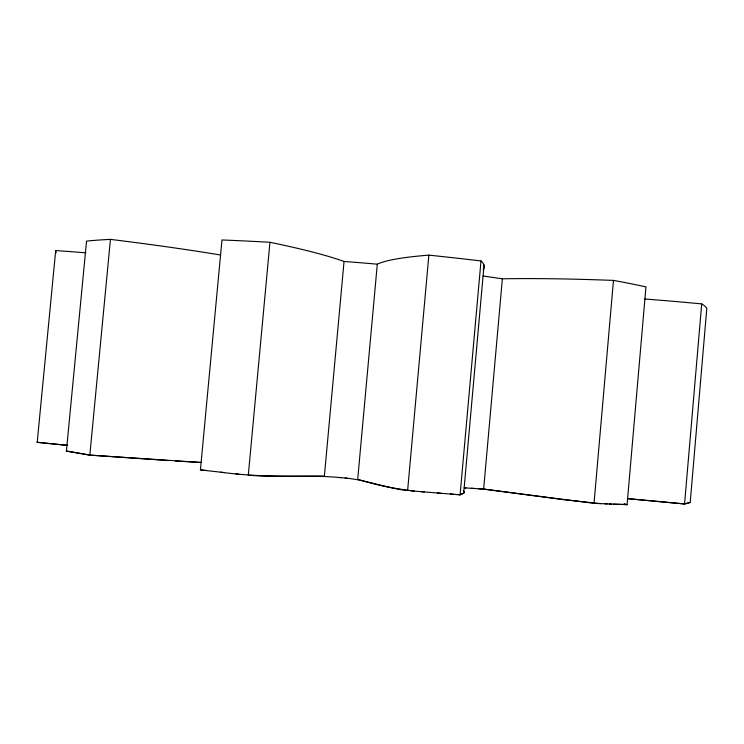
<?xml version="1.0" encoding="UTF-8"?>
<svg xmlns="http://www.w3.org/2000/svg" width="744" height="744" viewBox="0 0 744 744"><rect width="100%" height="100%" fill="white"/><g stroke="black" fill="none" stroke-linecap="round" stroke-linejoin="round"><path stroke-width="1.12" d="M67.667 445.377L37.209 442.243L37.572 441.666L37.2 442.364L67.425 445.358M701.704 303.905A350.74 31.862 5.3 0 1 706.8 308.472L690.2 502.46L684.564 503.958L627.592 498.638L684.564 503.958L701.704 303.905A261.079 20.488 4.4 0 0 644.881 299.004M465.967 487.952L464.144 487.822L483.647 489.087L594.028 503.335L613.465 280.404A296.689 25.556 4 0 0 502.339 278.814A215.676 19.381 5.2 0 0 483.07 276.033M613.419 504.153L627.09 504.618L645.959 286.868A336.325 30.485 5.2 0 0 613.475 280.404M456.881 494.537L460.099 494.779L480.996 260.958A327.667 29.816 5.2 0 0 428.87 255.136A333.768 32.82 3.9 0 0 377.301 264.185A200.778 18.237 5.2 0 0 344.044 261.469L324.384 476.048C289.834 476.625 255.118 476.83 220.819 472.217M450.427 494.035L460.099 494.779L463.67 493.207L484.046 265.097M600.724 503.632L562.873 499.605L483.647 489.087L502.358 278.823M377.301 264.185L357.706 479.229C376.036 485.19 395.194 488.743 414.278 491.096M428.87 255.136L407.619 490.538C386.368 488.278 366.308 479.861 345.142 478.057M223.814 472.552L200.424 469.873L221.972 239.977A316.712 29.025 5.2 0 1 269.951 242.284L248.301 475.249C279.167 477.425 310.22 474.635 340.975 477.657M37.2 442.364L55.698 250.561A252.802 19.391 5.9 0 1 85.885 252.821M200.843 462.47L89.829 455.105L66.402 451.059L86.546 241.112A327.741 29.834 5.2 0 1 110.428 239.382A283.101 23.538 6.3 0 1 220.289 254.95M168.042 460.527L89.829 455.105L110.447 239.382M460.099 494.779L463.67 493.207L464.154 492.333L463.354 490.91M463.67 493.207L463.819 491.393M690.2 502.46L684.564 503.958M66.402 451.059L89.829 455.105M624.114 504.041L627.09 504.618L609.289 503.995M605.058 503.818L611.363 504.069M607.188 503.902L594.028 503.335M200.796 462.461L175.305 460.982M483.647 489.087L478.457 488.761M471.38 488.306L474.942 488.538M453.663 494.286L437.388 492.993M440.662 493.253L420.918 491.644M410.948 490.817L424.219 491.924M338.892 477.462L347.234 478.252M235.932 473.9L239.001 474.235M200.424 469.873L206.153 470.543M624.067 504.041L627.09 504.618M56.237 252.858A337.906 30.774 5.2 0 1 55.698 250.561M269.96 242.284A321.752 30.179 6.5 0 1 344.016 261.469M481.024 260.958A357.724 38.623 6.3 0 1 483.116 269.616"/></g></svg>
